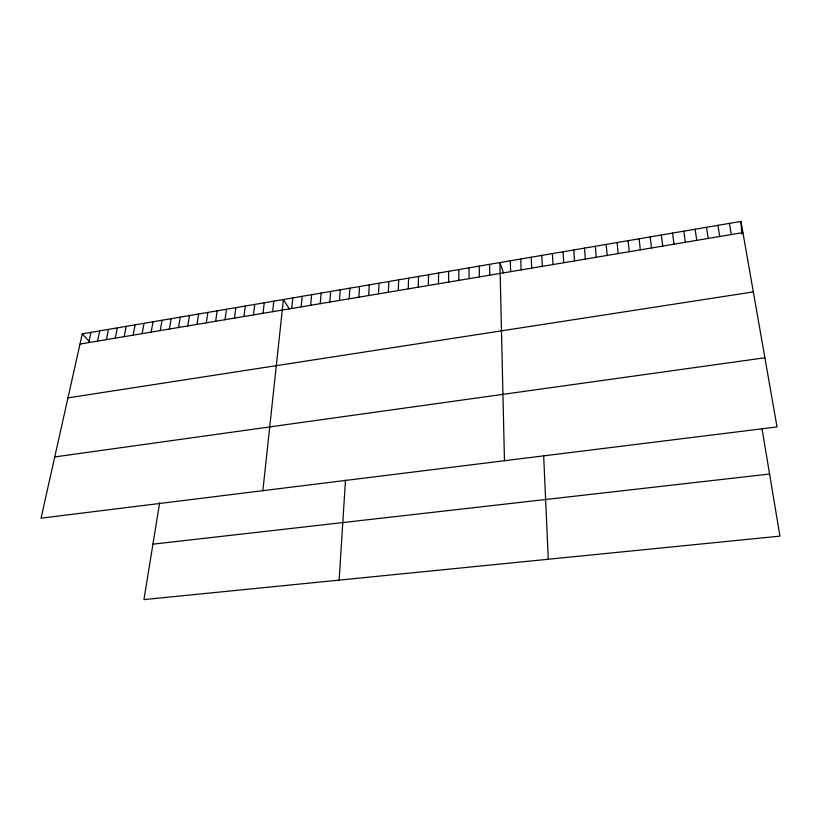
<?xml version="1.0" encoding="UTF-8"?>
<svg xmlns="http://www.w3.org/2000/svg" width="821" height="821" viewBox="0 0 821 821"><rect width="100%" height="100%" fill="white"/><g stroke="black" fill="none" stroke-linecap="round" stroke-linejoin="round"><path stroke-width="1.23" d="M458.816 280.382L458.836 269.575M448.605 282.096L448.687 271.31M438.435 283.799L438.599 273.034M428.326 285.503L428.552 274.748M418.258 287.196L418.546 276.451M408.242 288.879L408.591 278.155M398.277 290.552L398.688 279.838M388.354 292.225L388.836 281.521M378.481 293.887L379.025 283.204M368.66 295.539L369.255 284.866M358.88 297.181L359.536 286.529M339.145 580.119L345.487 480.121M349.141 298.823L349.869 288.181M339.453 300.445L340.243 289.823M329.816 302.066L330.658 291.455M320.221 303.688L321.124 293.087M310.666 305.289L311.631 294.708M301.163 306.89L302.179 296.319M291.701 308.48L292.779 297.931M262.864 490.681L283.409 299.521L289.372 309.014M272.623 311.682L273.814 301.163M263.007 313.304L264.259 302.795M253.443 314.915L254.756 304.417M243.929 316.516L245.284 306.038M234.447 318.107L235.873 307.639M225.026 319.687L226.493 309.24M215.636 321.268L217.165 310.831M206.297 322.838L207.877 312.421M196.999 324.408L198.631 314.002M187.742 325.958L189.435 315.572M159.633 502.821L143.952 599.597L779.95 536.134L761.98 428.449M178.537 327.507L180.271 317.132M169.362 329.047L171.158 318.692M160.239 330.586L162.086 320.241M151.156 332.115L153.055 321.781M142.115 333.634L144.065 323.31M133.115 335.142L135.116 324.839M124.166 336.651L126.208 326.368M115.248 338.149L117.341 327.877M106.371 339.648L108.516 329.385M97.535 341.125L99.731 330.884M88.74 342.603L90.977 332.382M82.274 333.86L41.05 518.174L777.015 426.941L740.963 221.403L82.274 333.86L90.166 342.501M79.986 344.081L742.933 232.6M67.958 397.867L753.329 291.907M54.75 456.938L764.885 357.782M152.932 544.169L769.585 474.025M503.53 273.003L499.907 262.566L504.463 460.725M729.417 223.384L731.295 234.56M717.934 225.344L719.719 236.499M706.501 227.294L708.205 238.439M695.13 229.233L696.752 240.368M683.811 231.163L685.35 242.277M672.553 233.092L674.01 244.186M661.357 235.001L662.732 246.084M650.211 236.9L651.505 247.973M639.128 238.798L640.339 249.851M628.096 240.676L629.225 251.719M617.115 242.554L618.172 253.576M606.196 244.412L607.181 255.423M595.328 246.269L596.231 257.271M584.511 248.116L585.342 259.097M573.756 249.953L574.515 260.924M563.052 251.78L563.729 262.73M740.963 221.403L741.743 234.118M552.4 253.597L553.005 264.536M541.798 255.413L542.332 266.332M543.656 455.532L548.274 559.245M531.249 257.209L531.71 268.118M520.75 259.005L521.14 269.893M510.303 260.791L510.621 271.669M489.573 264.331L489.747 275.179M479.279 266.086L479.382 276.913M469.027 267.831L469.078 278.647"/></g></svg>
